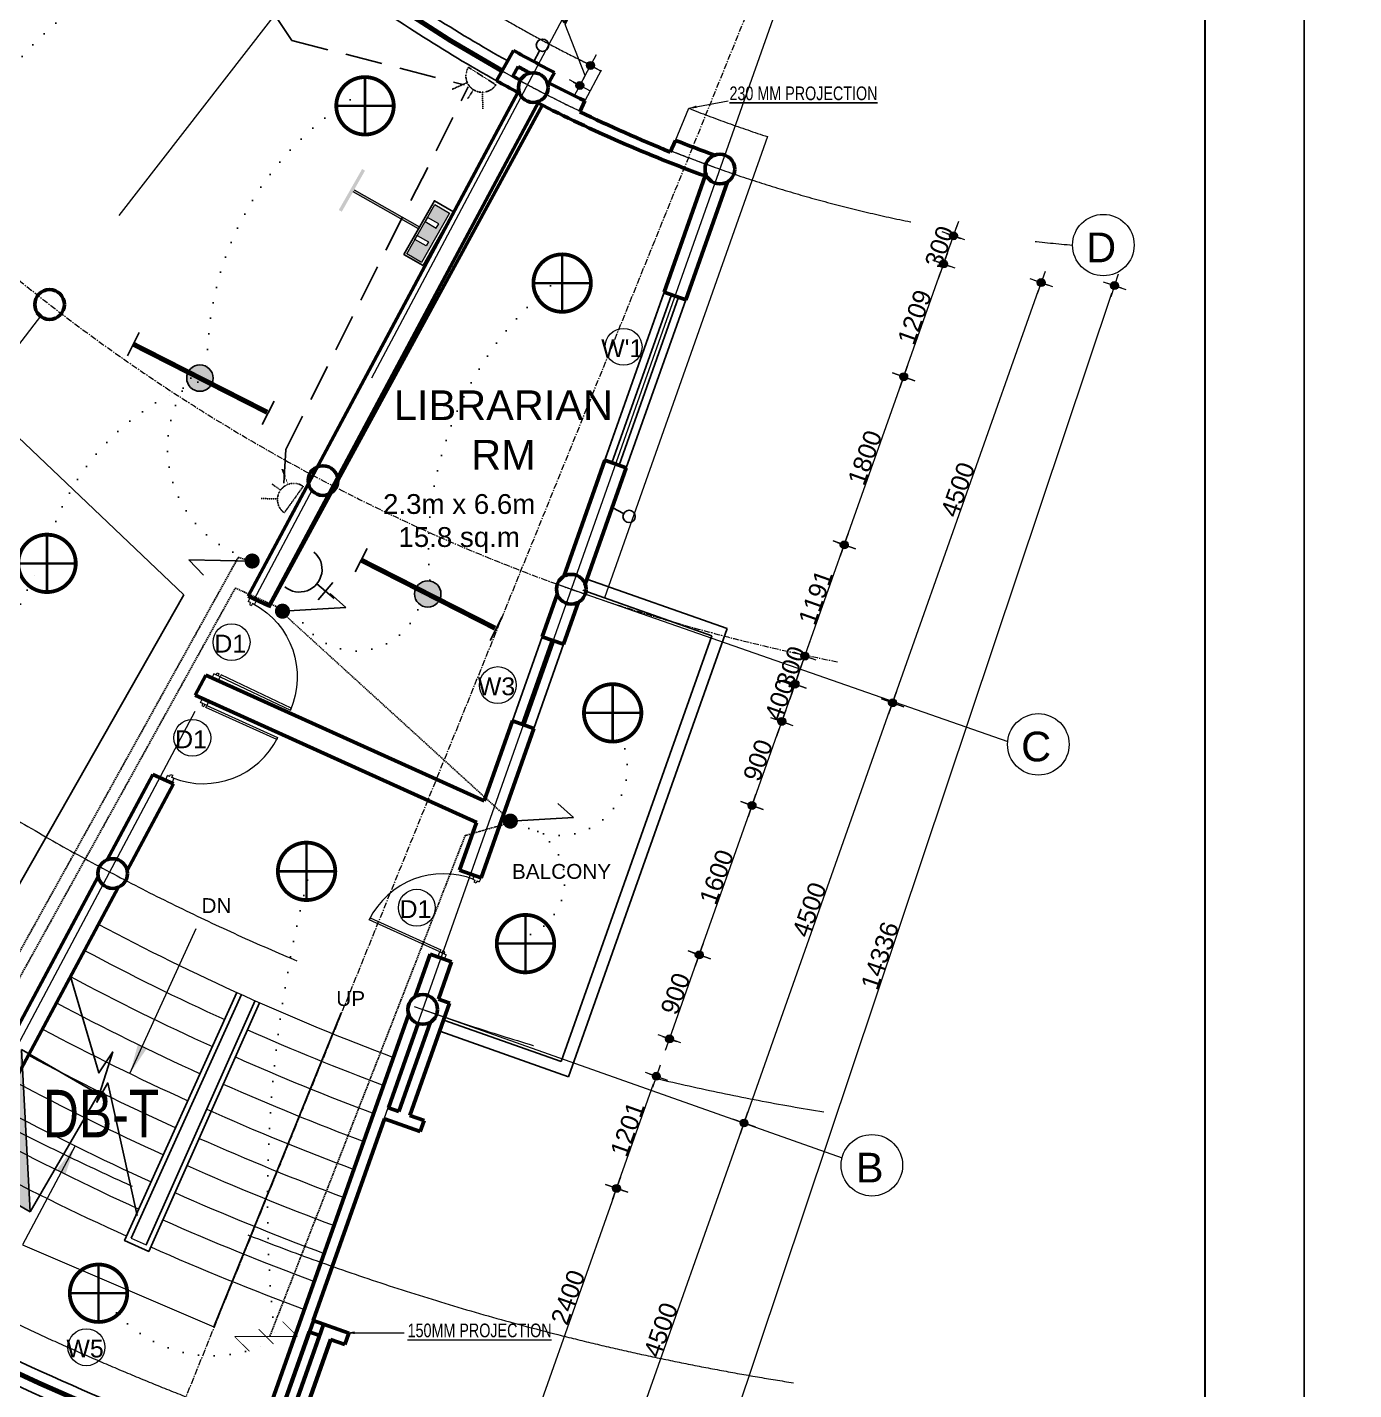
# Model space of a CAD drawing. Header units: millimetres. Extents: x -582 to 488037, y -1142837 to 903.
# Drawn here: x 411910 to 425300, y -1135645 to -1121888 of the extents above; entities that cross this region are included whole.
import ezdxf

# ---------------------------------------------------------------- set-up
doc = ezdxf.new("R2010")
doc.units = ezdxf.units.MM
doc.header["$PDMODE"] = 3
for name, pattern in [('CENTERX2', [101.6, 63.5, -12.7, 12.7, -12.7]), ('DASHED', [19.05, 12.7, -6.35]), ('DOT2', [3.175, 0, -3.175]), ('HIDDEN', [0.375, 0.25, -0.125])]:
    doc.linetypes.add(name, pattern=pattern)
doc.layers.add('A New CL', color=7, linetype='CENTERX2', lineweight=13, true_color=0x18bbcd)
doc.layers.add('Pipe line', color=7, linetype='Continuous', lineweight=60, true_color=0x0070ff)
for name, color, linetype, lineweight in [('A_Wall 01', 7, 'Continuous', 53), ('COLUMN-HATCH', 1, 'Continuous', 53), ('Dim', 160, 'Continuous', 20), ('Dimension', 5, 'Continuous', 13), ('door', 62, 'Continuous', 18), ('dw', 92, 'Continuous', 15), ('E_Telephone', 50, 'Continuous', 20), ('hatch', 9, 'Continuous', 0), ('railing', 220, 'Continuous', 25), ('stair', 20, 'Continuous', 20), ('T-TEXT', 1, 'Continuous', 15), ('WALL2', 1, 'Continuous', 25), ('window', 210, 'Continuous', 25)]:
    doc.layers.add(name, color=color, linetype=linetype, lineweight=lineweight)
for name, color, linetype in [('E_DB', 210, 'Continuous'), ('E_Electrical Layout', 210, 'Continuous'), ('E_Power', 50, 'HIDDEN'), ('E_Switch', 30, 'DOT2'), ('E_TV', 160, 'Continuous')]:
    doc.layers.add(name, color=color, linetype=linetype)
doc.styles.add('Arial', font='arial.ttf')
doc.styles.get("Standard").update_dxf_attribs({"font": 'arial.ttf', "width": 0.75})
doc.dimstyles.new('A_ Detail', dxfattribs={"dimtxt": 250, "dimasz": 80, "dimexe": 75, "dimexo": 0, "dimgap": 4, "dimtad": 1, "dimdec": 0, "dimzin": 1, "dimdsep": 46, "dimtxsty": 'Arial', "dimblk": 'dot 2', "dimcen": 0.09375, "dimclrd": 5, "dimclre": 5, "dimclrt": 256, "dimadec": 0, "dimazin": 0, "dimtfac": 0.75, "dimtdec": 0, "dimtix": 1, "dimtmove": 1, "dimatfit": 3, "dimfxl": 75, "dimfxlon": 1, "dimtolj": 1, "dimtzin": 0, "dimlwd": 13, "dimlwe": 9, "dimarcsym": 0})

# ---------------------------------------------------------------- blocks, each defined once
blk = doc.blocks.new('A$C115C1E31')
blk.add_circle((-22, 86), 150)
blk = doc.blocks.new('d1')
at = {"layer": 'door'}
for p, q in [((46, 35), (46, 819)), ((46, 819), (69, 819)), ((69, 819), (69, 35)), ((46, 35), (46, 12)), ((69, 35), (46, 35)), ((46, 12), (69, 12)), ((854, 12), (831, 12)), ((854, 35), (854, 12)), ((46, -11), (69, -11)), ((46, -11), (46, -35)), ((854, -12), (831, -12)), ((854, -12), (854, -35))]:
    blk.add_line(p, q, dxfattribs=at)
blk.add_lwpolyline([(46, -35), (0, -35), (0, 35), (46, 35)], close=True, dxfattribs=at)
for points in [[(69, -11), (69, 12)], [(831, -12), (831, 12)], [(854, 35), (900, 35), (900, -35), (854, -35)]]:
    blk.add_lwpolyline(points, dxfattribs=at)
blk.add_arc((18, -17), 837, 2.7517, 88.0714, dxfattribs=at)
blk = doc.blocks.new('dot1')
at = {"layer": 'hatch'}
h = blk.add_hatch(color=256, dxfattribs=at)
edge = h.paths.add_edge_path()
edge.add_arc((0, 0), 1, 0, 360)
for p, q in [((0, 3), (0, -3)), ((3, 0), (-3, 0))]:
    blk.add_line(p, q, dxfattribs=at)
blk.add_circle((0, 0), 1, dxfattribs=at)
blk = doc.blocks.new('dot 2')
at = {"layer": 'hatch', "xscale": 0.5, "yscale": 0.5, "zscale": 0.5}
blk.add_blockref('dot1', (0, 0), dxfattribs=at)
blk = doc.blocks.new('*D169')
at = {"layer": 'DEFPOINTS', "color": 0, "transparency": 16777216}
for p in [(415916, -1132925), (417859, -1133612), (414972, -1135138)]:
    blk.add_point(p, dxfattribs=at)
at = {"layer": 'Dimension', "color": 5, "lineweight": 9, "transparency": 16777216}
for p, q in [((417789, -1133587), (417930, -1133637)), ((416989, -1135850), (417130, -1135900))]:
    blk.add_line(p, q, dxfattribs=at)
at = {"layer": 'Dimension', "color": 5, "lineweight": 13, "transparency": 16777216}
blk.add_line((417086, -1135800), (417833, -1133688), dxfattribs=at)
at = {"layer": 'Dimension', "color": 5, "lineweight": 13, "transparency": 16777216, "xscale": 80, "yscale": 80, "zscale": 80}
for p, rotation in [((417859, -1133612), 70.53016339923839), ((417059, -1135875), 250.5301633992384)]:
    blk.add_blockref('dot 2', p, dxfattribs=dict(at, rotation=rotation))
at = {"layer": 'Dimension', "transparency": 16777216, "insert": (417369, -1134712), "char_height": 180, "attachment_point": 5, "rotation": 70.5302, "style": 'Arial'}
blk.add_mtext('\\A1;2400', dxfattribs=at)
blk = doc.blocks.new('*D170')
at = {"layer": 'DEFPOINTS', "color": 0, "transparency": 16777216}
for p in [(416173, -1131742), (418260, -1132480), (415916, -1132925)]:
    blk.add_point(p, dxfattribs=at)
at = {"layer": 'Dimension', "color": 5, "lineweight": 9, "transparency": 16777216}
for p, q in [((418189, -1132455), (418331, -1132505)), ((417789, -1133587), (417930, -1133637))]:
    blk.add_line(p, q, dxfattribs=at)
at = {"layer": 'Dimension', "color": 5, "lineweight": 13, "transparency": 16777216}
blk.add_line((417886, -1133537), (418233, -1132555), dxfattribs=at)
at = {"layer": 'Dimension', "color": 5, "lineweight": 13, "transparency": 16777216, "xscale": 80, "yscale": 80, "zscale": 80}
for p, rotation in [((418260, -1132480), 70.53016339923839), ((417859, -1133612), 250.5301633992384)]:
    blk.add_blockref('dot 2', p, dxfattribs=dict(at, rotation=rotation))
at = {"layer": 'Dimension', "transparency": 16777216, "insert": (417969, -1133014), "char_height": 180, "attachment_point": 5, "rotation": 70.5302, "style": 'Arial'}
blk.add_mtext('\\A1;1201', dxfattribs=at)
blk = doc.blocks.new('*D171')
at = {"layer": 'DEFPOINTS', "color": 0, "transparency": 16777216}
for p in [(416491, -1130476), (418693, -1131254), (416191, -1131324)]:
    blk.add_point(p, dxfattribs=at)
at = {"layer": 'Dimension', "color": 5, "lineweight": 9, "transparency": 16777216}
for p, q in [((418622, -1131229), (418764, -1131279)), ((418322, -1132078), (418464, -1132128))]:
    blk.add_line(p, q, dxfattribs=at)
at = {"layer": 'Dimension', "color": 5, "lineweight": 13, "transparency": 16777216}
blk.add_line((418420, -1132027), (418666, -1131330), dxfattribs=at)
at = {"layer": 'Dimension', "color": 5, "lineweight": 13, "transparency": 16777216, "xscale": 80, "yscale": 80, "zscale": 80}
for p, rotation in [((418693, -1131254), 70.53016339923839), ((418393, -1132103), 250.5301633992384)]:
    blk.add_blockref('dot 2', p, dxfattribs=dict(at, rotation=rotation))
at = {"layer": 'Dimension', "transparency": 16777216, "insert": (418453, -1131646), "char_height": 180, "attachment_point": 5, "rotation": 70.5302, "style": 'Arial'}
blk.add_mtext('\\A1;900', dxfattribs=at)
blk = doc.blocks.new('*D172')
at = {"layer": 'DEFPOINTS', "color": 0, "transparency": 16777216}
for p in [(417024, -1128967), (419226, -1129746), (416491, -1130476)]:
    blk.add_point(p, dxfattribs=at)
at = {"layer": 'Dimension', "color": 5, "lineweight": 9, "transparency": 16777216}
for p, q in [((419156, -1129721), (419297, -1129771)), ((418622, -1131229), (418764, -1131279))]:
    blk.add_line(p, q, dxfattribs=at)
at = {"layer": 'Dimension', "color": 5, "lineweight": 13, "transparency": 16777216}
blk.add_line((418720, -1131179), (419200, -1129821), dxfattribs=at)
at = {"layer": 'Dimension', "color": 5, "lineweight": 13, "transparency": 16777216, "xscale": 80, "yscale": 80, "zscale": 80}
for p, rotation in [((419226, -1129746), 70.53016339923839), ((418693, -1131254), 250.5301633992384)]:
    blk.add_blockref('dot 2', p, dxfattribs=dict(at, rotation=rotation))
at = {"layer": 'Dimension', "transparency": 16777216, "insert": (418869, -1130468), "char_height": 180, "attachment_point": 5, "rotation": 70.5302, "style": 'Arial'}
blk.add_mtext('\\A1;1600', dxfattribs=at)
blk = doc.blocks.new('*D173')
at = {"layer": 'DEFPOINTS', "color": 0, "transparency": 16777216}
for p in [(417324, -1128118), (417024, -1128967), (419526, -1128897)]:
    blk.add_point(p, dxfattribs=at)
at = {"layer": 'Dimension', "color": 5, "lineweight": 13, "transparency": 16777216}
blk.add_line((419253, -1129670), (419500, -1128972), dxfattribs=at)
at = {"layer": 'Dimension', "color": 5, "lineweight": 9, "transparency": 16777216}
for p, q in [((419456, -1128872), (419597, -1128922)), ((419156, -1129721), (419297, -1129771))]:
    blk.add_line(p, q, dxfattribs=at)
at = {"layer": 'Dimension', "color": 5, "lineweight": 13, "transparency": 16777216, "xscale": 80, "yscale": 80, "zscale": 80}
for p, rotation in [((419526, -1128897), 70.53016339923839), ((419226, -1129746), 250.5301633992384)]:
    blk.add_blockref('dot 2', p, dxfattribs=dict(at, rotation=rotation))
at = {"layer": 'Dimension', "transparency": 16777216, "insert": (419286, -1129289), "char_height": 180, "attachment_point": 5, "rotation": 70.5302, "style": 'Arial'}
blk.add_mtext('\\A1;900', dxfattribs=at)
blk = doc.blocks.new('*D174')
at = {"layer": 'DEFPOINTS', "color": 0, "transparency": 16777216}
for p in [(417449, -1127420), (417349, -1127703), (419760, -1128237)]:
    blk.add_point(p, dxfattribs=at)
at = {"layer": 'Dimension', "color": 5, "lineweight": 13, "transparency": 16777216}
for p, q in [((419786, -1128162), (419813, -1128086)), ((419660, -1128520), (419760, -1128237)), ((419633, -1128595), (419606, -1128671))]:
    blk.add_line(p, q, dxfattribs=at)
at = {"layer": 'Dimension', "color": 5, "lineweight": 9, "transparency": 16777216}
for p, q in [((419689, -1128212), (419830, -1128262)), ((419589, -1128495), (419730, -1128545))]:
    blk.add_line(p, q, dxfattribs=at)
at = {"layer": 'Dimension', "color": 5, "lineweight": 13, "transparency": 16777216, "xscale": 80, "yscale": 80, "zscale": 80}
for p, rotation in [((419760, -1128237), 250.5301633992384), ((419660, -1128520), 70.5301633992384)]:
    blk.add_blockref('dot 2', p, dxfattribs=dict(at, rotation=rotation))
at = {"layer": 'Dimension', "transparency": 16777216, "insert": (419619, -1128347), "char_height": 180, "attachment_point": 5, "rotation": 70.5302, "style": 'Arial'}
blk.add_mtext('\\A1;300', dxfattribs=at)
blk = doc.blocks.new('*D175')
at = {"layer": 'DEFPOINTS', "color": 0, "transparency": 16777216}
for p in [(417954, -1126336), (420157, -1127114), (417449, -1127420)]:
    blk.add_point(p, dxfattribs=at)
at = {"layer": 'Dimension', "color": 5, "lineweight": 9, "transparency": 16777216}
for p, q in [((420086, -1127089), (420227, -1127139)), ((419689, -1128212), (419830, -1128262))]:
    blk.add_line(p, q, dxfattribs=at)
at = {"layer": 'Dimension', "color": 5, "lineweight": 13, "transparency": 16777216}
blk.add_line((419786, -1128162), (420130, -1127190), dxfattribs=at)
at = {"layer": 'Dimension', "color": 5, "lineweight": 13, "transparency": 16777216, "xscale": 80, "yscale": 80, "zscale": 80}
for p, rotation in [((420157, -1127114), 70.53016339923839), ((419760, -1128237), 250.5301633992384)]:
    blk.add_blockref('dot 2', p, dxfattribs=dict(at, rotation=rotation))
at = {"layer": 'Dimension', "transparency": 16777216, "insert": (419868, -1127644), "char_height": 180, "attachment_point": 5, "rotation": 70.5302, "style": 'Arial'}
blk.add_mtext('\\A1;1191', dxfattribs=at)
blk = doc.blocks.new('*D176')
at = {"layer": 'DEFPOINTS', "color": 0, "transparency": 16777216}
for p in [(418554, -1124639), (420757, -1125417), (417954, -1126336)]:
    blk.add_point(p, dxfattribs=at)
at = {"layer": 'Dimension', "color": 5, "lineweight": 9, "transparency": 16777216}
for p, q in [((420686, -1125392), (420827, -1125442)), ((420086, -1127089), (420227, -1127139))]:
    blk.add_line(p, q, dxfattribs=at)
at = {"layer": 'Dimension', "color": 5, "lineweight": 13, "transparency": 16777216}
blk.add_line((420183, -1127039), (420730, -1125493), dxfattribs=at)
at = {"layer": 'Dimension', "color": 5, "lineweight": 13, "transparency": 16777216, "xscale": 80, "yscale": 80, "zscale": 80}
for p, rotation in [((420757, -1125417), 70.53016339923839), ((420157, -1127114), 250.5301633992384)]:
    blk.add_blockref('dot 2', p, dxfattribs=dict(at, rotation=rotation))
at = {"layer": 'Dimension', "transparency": 16777216, "insert": (420366, -1126234), "char_height": 180, "attachment_point": 5, "rotation": 70.5302, "style": 'Arial'}
blk.add_mtext('\\A1;1800', dxfattribs=at)
blk = doc.blocks.new('*D177')
at = {"layer": 'DEFPOINTS', "color": 0, "transparency": 16777216}
for p in [(418849, -1123460), (421160, -1124277), (418554, -1124639)]:
    blk.add_point(p, dxfattribs=at)
at = {"layer": 'Dimension', "color": 5, "lineweight": 9, "transparency": 16777216}
for p, q in [((421089, -1124252), (421230, -1124302)), ((420686, -1125392), (420827, -1125442))]:
    blk.add_line(p, q, dxfattribs=at)
at = {"layer": 'Dimension', "color": 5, "lineweight": 13, "transparency": 16777216}
blk.add_line((420783, -1125342), (421133, -1124353), dxfattribs=at)
at = {"layer": 'Dimension', "color": 5, "lineweight": 13, "transparency": 16777216, "xscale": 80, "yscale": 80, "zscale": 80}
for p, rotation in [((421160, -1124277), 70.53016339923839), ((420757, -1125417), 250.5301633992384)]:
    blk.add_blockref('dot 2', p, dxfattribs=dict(at, rotation=rotation))
at = {"layer": 'Dimension', "transparency": 16777216, "insert": (420868, -1124815), "char_height": 180, "attachment_point": 5, "rotation": 70.5302, "style": 'Arial'}
blk.add_mtext('\\A1;1209', dxfattribs=at)
blk = doc.blocks.new('*D178')
at = {"layer": 'DEFPOINTS', "color": 0, "transparency": 16777216}
for p in [(418949, -1123177), (418849, -1123460), (421260, -1123994)]:
    blk.add_point(p, dxfattribs=at)
at = {"layer": 'Dimension', "color": 5, "lineweight": 13, "transparency": 16777216}
for p, q in [((421286, -1123919), (421313, -1123844)), ((421160, -1124277), (421260, -1123994)), ((421133, -1124353), (421106, -1124428))]:
    blk.add_line(p, q, dxfattribs=at)
at = {"layer": 'Dimension', "color": 5, "lineweight": 9, "transparency": 16777216}
for p, q in [((421189, -1123969), (421330, -1124019)), ((421089, -1124252), (421230, -1124302))]:
    blk.add_line(p, q, dxfattribs=at)
at = {"layer": 'Dimension', "color": 5, "lineweight": 13, "transparency": 16777216, "xscale": 80, "yscale": 80, "zscale": 80}
for p, rotation in [((421260, -1123994), 250.5301633992384), ((421160, -1124277), 70.5301633992384)]:
    blk.add_blockref('dot 2', p, dxfattribs=dict(at, rotation=rotation))
at = {"layer": 'Dimension', "transparency": 16777216, "insert": (421119, -1124104), "char_height": 180, "attachment_point": 5, "rotation": 70.5302, "style": 'Arial'}
blk.add_mtext('\\A1;300', dxfattribs=at)
blk = doc.blocks.new('*D179')
at = {"layer": 'DEFPOINTS', "color": 0, "transparency": 16777216}
for p in [(415899, -1131804), (419145, -1132952), (414399, -1136047)]:
    blk.add_point(p, dxfattribs=at)
at = {"layer": 'Dimension', "color": 5, "lineweight": 9, "transparency": 16777216}
for p, q in [((419074, -1132927), (419216, -1132977)), ((417574, -1137169), (417716, -1137219))]:
    blk.add_line(p, q, dxfattribs=at)
at = {"layer": 'Dimension', "color": 5, "lineweight": 13, "transparency": 16777216}
blk.add_line((417672, -1137119), (419118, -1133027), dxfattribs=at)
at = {"layer": 'Dimension', "color": 5, "lineweight": 13, "transparency": 16777216, "xscale": 80, "yscale": 80, "zscale": 80}
for p, rotation in [((419145, -1132952), 70.5301633977832), ((417645, -1137194), 250.5301633977832)]:
    blk.add_blockref('dot 2', p, dxfattribs=dict(at, rotation=rotation))
at = {"layer": 'Dimension', "transparency": 16777216, "insert": (418305, -1135041), "char_height": 180, "attachment_point": 5, "rotation": 70.5302, "style": 'Arial'}
blk.add_mtext('\\A1;4500', dxfattribs=at)
blk = doc.blocks.new('*D180')
at = {"layer": 'DEFPOINTS', "color": 0, "transparency": 16777216}
for p in [(417399, -1127562), (420645, -1128709), (415899, -1131804)]:
    blk.add_point(p, dxfattribs=at)
at = {"layer": 'Dimension', "color": 5, "lineweight": 9, "transparency": 16777216}
for p, q in [((420574, -1128684), (420716, -1128734)), ((419074, -1132927), (419216, -1132977))]:
    blk.add_line(p, q, dxfattribs=at)
at = {"layer": 'Dimension', "color": 5, "lineweight": 13, "transparency": 16777216}
blk.add_line((419172, -1132876), (420618, -1128785), dxfattribs=at)
at = {"layer": 'Dimension', "color": 5, "lineweight": 13, "transparency": 16777216, "xscale": 80, "yscale": 80, "zscale": 80}
for p, rotation in [((420645, -1128709), 70.53016339923839), ((419145, -1132952), 250.5301633992384)]:
    blk.add_blockref('dot 2', p, dxfattribs=dict(at, rotation=rotation))
at = {"layer": 'Dimension', "transparency": 16777216, "insert": (419805, -1130798), "char_height": 180, "attachment_point": 5, "rotation": 70.5302, "style": 'Arial'}
blk.add_mtext('\\A1;4500', dxfattribs=at)
blk = doc.blocks.new('*D181')
at = {"layer": 'DEFPOINTS', "color": 0, "transparency": 16777216}
for p in [(418899, -1123319), (422145, -1124466), (417399, -1127562)]:
    blk.add_point(p, dxfattribs=at)
at = {"layer": 'Dimension', "color": 5, "lineweight": 13, "transparency": 16777216}
blk.add_line((420672, -1128634), (422118, -1124542), dxfattribs=at)
at = {"layer": 'Dimension', "color": 5, "lineweight": 9, "transparency": 16777216}
for p, q in [((422074, -1124441), (422216, -1124491)), ((420574, -1128684), (420716, -1128734))]:
    blk.add_line(p, q, dxfattribs=at)
at = {"layer": 'Dimension', "color": 5, "lineweight": 13, "transparency": 16777216, "xscale": 80, "yscale": 80, "zscale": 80}
for p, rotation in [((422145, -1124466), 70.53016339923839), ((420645, -1128709), 250.5301633992384)]:
    blk.add_blockref('dot 2', p, dxfattribs=dict(at, rotation=rotation))
at = {"layer": 'Dimension', "transparency": 16777216, "insert": (421304, -1126556), "char_height": 180, "attachment_point": 5, "rotation": 70.5302, "style": 'Arial'}
blk.add_mtext('\\A1;4500', dxfattribs=at)
blk = doc.blocks.new('*D182')
at = {"layer": 'DEFPOINTS', "color": 0, "transparency": 16777216}
for p in [(418949, -1123177), (422885, -1124496), (414395, -1136771)]:
    blk.add_point(p, dxfattribs=at)
at = {"layer": 'Dimension', "color": 5, "lineweight": 13, "transparency": 16777216}
blk.add_line((418356, -1138014), (422859, -1124572), dxfattribs=at)
at = {"layer": 'Dimension', "color": 5, "lineweight": 9, "transparency": 16777216}
for p, q in [((422814, -1124472), (422956, -1124520)), ((418260, -1138066), (418402, -1138113))]:
    blk.add_line(p, q, dxfattribs=at)
at = {"layer": 'Dimension', "color": 5, "lineweight": 13, "transparency": 16777216, "xscale": 80, "yscale": 80, "zscale": 80}
for p, rotation in [((422885, -1124496), 71.47937869997676), ((418331, -1138089), 251.4793786999767)]:
    blk.add_blockref('dot 2', p, dxfattribs=dict(at, rotation=rotation))
at = {"layer": 'Dimension', "transparency": 16777216, "insert": (420517, -1131262), "char_height": 180, "attachment_point": 5, "rotation": 71.4794, "style": 'Arial'}
blk.add_mtext('\\A1;14336', dxfattribs=at)
blk = doc.blocks.new('*D183')
at = {"layer": 'DEFPOINTS', "color": 0, "transparency": 16777216}
for p in [(419660, -1128520), (419660, -1128520), (419526, -1128897)]:
    blk.add_point(p, dxfattribs=at)
at = {"layer": 'Dimension', "color": 5, "lineweight": 13, "transparency": 16777216}
for p, q in [((419686, -1128445), (419713, -1128369)), ((419526, -1128897), (419660, -1128520)), ((419500, -1128972), (419473, -1129048))]:
    blk.add_line(p, q, dxfattribs=at)
at = {"layer": 'Dimension', "color": 5, "lineweight": 9, "transparency": 16777216}
for p, q in [((419660, -1128520), (419730, -1128545)), ((419526, -1128897), (419597, -1128922))]:
    blk.add_line(p, q, dxfattribs=at)
at = {"layer": 'Dimension', "color": 5, "lineweight": 13, "transparency": 16777216, "xscale": 80, "yscale": 80, "zscale": 80}
for p, rotation in [((419660, -1128520), 250.5301633976853), ((419526, -1128897), 70.53016339768524)]:
    blk.add_blockref('dot 2', p, dxfattribs=dict(at, rotation=rotation))
at = {"layer": 'Dimension', "transparency": 16777216, "insert": (419503, -1128677), "char_height": 180, "attachment_point": 5, "rotation": 70.5302, "style": 'Arial'}
blk.add_mtext('\\A1;400', dxfattribs=at)
blk = doc.blocks.new('*D214')
at = {"layer": 'DEFPOINTS', "color": 0, "transparency": 16777216}
for p in [(417479, -1122210), (417596, -1122273), (417371, -1122413)]:
    blk.add_point(p, dxfattribs=at)
at = {"layer": 'Dimension', "color": 5, "lineweight": 13, "transparency": 16777216}
for p, q in [((417338, -1121861), (417531, -1121501)), ((417542, -1122375), (417338, -1121861)), ((417526, -1122405), (417559, -1122344))]:
    blk.add_line(p, q, dxfattribs=at)
at = {"layer": 'Dimension', "color": 5, "lineweight": 9, "transparency": 16777216}
for p, q in [((417530, -1122238), (417663, -1122309)), ((417422, -1122441), (417554, -1122511))]:
    blk.add_line(p, q, dxfattribs=at)
at = {"layer": 'Dimension', "color": 5, "lineweight": 13, "transparency": 16777216, "xscale": 80, "yscale": 80, "zscale": 80}
for p, rotation in [((417596, -1122273), 61.85173283818252), ((417488, -1122476), 241.8517328381825)]:
    blk.add_blockref('dot 2', p, dxfattribs=dict(at, rotation=rotation))
at = {"layer": 'Dimension', "transparency": 16777216, "insert": (417350, -1121636), "char_height": 180, "attachment_point": 5, "rotation": 61.8517, "style": 'Arial'}
blk.add_mtext('\\A1;230', dxfattribs=at)
blk = doc.blocks.new('WALL LAMP')
at = {"layer": 'E_Electrical Layout', "ltscale": 0.010417}
blk.add_line((6, 0), (0, 0), dxfattribs=at)
blk.add_circle((9, 0), 3, dxfattribs=at)
blk = doc.blocks.new('mb')
at = {"const_width": 20}
blk.add_lwpolyline([(18.1, 151.2, -0.887546), (18.1, -151.2, -1.126702), (18.1, 151.2, -0.226057)], format="xyb", dxfattribs=at)
at = {"const_width": 12.5}
for points in [[(0, -151.2), (0, 151.2)], [(-151.2, 0), (151.2, 0)]]:
    blk.add_lwpolyline(points, dxfattribs=at)
blk = doc.blocks.new('A$C08380FCA')
blk.add_blockref('mb', (162.3, 162.2))
blk = doc.blocks.new('F')
at = {"layer": 'E_Electrical Layout', "ltscale": 5}
h = blk.add_hatch(color=256, dxfattribs=at)
edge = h.paths.add_edge_path()
edge.add_ellipse((0, 0), major_axis=(-37.1, 37.1), ratio=1, start_angle=45, end_angle=135, ccw=False)
edge.add_ellipse((0, 0), major_axis=(37.1, 37.1), ratio=1, start_angle=45, end_angle=135, ccw=False)
edge.add_line((0, 52.5), (0, -52.5))
edge = h.paths.add_edge_path()
edge.add_ellipse((0, 0), major_axis=(-37.1, 37.1), ratio=1, start_angle=225, end_angle=315, ccw=False)
edge.add_ellipse((0, 0), major_axis=(37.1, 37.1), ratio=1, start_angle=225, end_angle=315, ccw=False)
edge.add_line((0, -52.5), (0, 52.5))
for p, q in [((-52.5, 305), (52.5, 305)), ((-52.5, -296.8), (52.5, -296.8))]:
    blk.add_line(p, q, dxfattribs=at)
at = {"layer": 'E_Electrical Layout', "ltscale": 5, "const_width": 20}
blk.add_lwpolyline([(0, -300), (0, 300)], dxfattribs=at)
at = {"layer": 'E_Electrical Layout', "ltscale": 5, "const_width": 3.5}
for points in [[(-52.5, 0, -1), (52.5, 0, -1)], [(-52.5, 0, 1), (52.5, 0, 1)]]:
    blk.add_lwpolyline(points, format="xyb", dxfattribs=at)
at = {"layer": 'E_Electrical Layout', "ltscale": 5}
blk.add_circle((0, 0), 52.5, dxfattribs=at)
blk.add_circle((0, 0), 52.5, dxfattribs=at)
blk = doc.blocks.new('DISTRIBUTION BOARD')
at = {"layer": 'E_DB'}
blk.add_hatch(color=256, dxfattribs=at).paths.add_polyline_path([(0, 11.8), (0, 0), (18.06, 11.8)])
for p, q in [((0, 0), (18.06, 11.8)), ((0, 0), (0, 11.8)), ((18.06, 11.8), (18.06, 0)), ((18.06, 0), (0, 0))]:
    blk.add_line(p, q, dxfattribs=at)
blk = doc.blocks.new('A$C084274A9')
for p, q in [((49.5, 235), (0, 185.5)), ((49.5, 25), (49.5, 235))]:
    blk.add_line(p, q)
at = {"const_width": 25}
blk.add_lwpolyline([(49.5, 12.5, 1), (49.5, 37.5, 1)], format="xyb", close=True, dxfattribs=at)
blk = doc.blocks.new('sw2')
at = {"const_width": 3}
for points in [[(-56.6, 56.6), (0, 0)], [(-240, 0), (-183.4, -56.6)], [(-240, 0), (0, 0)], [(-148.3, 28.3), (-91.7, -28.3)]]:
    blk.add_lwpolyline(points, dxfattribs=at)
blk = doc.blocks.new('A$C1FE928F8')
blk.add_blockref('sw2', (241.1, 57.6))
blk = doc.blocks.new('15A SOC')
at = {"layer": 'E_Power', "ltscale": 0.010417}
for p, q in [((-94.8, 141.8), (-47.1, 70.5)), ((0, 84.8), (-0.2, 138.4)), ((94.5, 142), (46.9, 70.6)), ((84.8, 0), (-84.8, 0))]:
    blk.add_line(p, q, dxfattribs=at)
blk.add_arc((0, 0), 84.8, 0, 180, dxfattribs=at)
blk = doc.blocks.new('2')
for p, q in [((0, 150), (0, 300)), ((-75, 225), (75, 225))]:
    blk.add_line(p, q)
blk.add_arc((0, 0), 150, 0, 180)
blk = doc.blocks.new('TELEPHONE POINTS')
at = {"layer": 'E_TV', "ltscale": 0.03}
for points in [[(1.39, 8.1), (3.68, 8.1), (3.68, 8.45), (-1.25, 8.45), (-1.25, 8.09), (1.14, 8.09), (1.14, 0.23), (1.39, 0.23)], [(-1.74, 0), (-1.74, -1.78), (4.2, -1.78), (4.2, 0), (2.65, 0), (2.65, -1.35), (2.15, -1.35), (2.15, 0), (0.5, 0), (0.5, -1.35), (0, -1.35), (0, 0)]]:
    blk.add_hatch(color=5, dxfattribs=at).paths.add_polyline_path(points)
at = {"layer": 'E_Telephone', "ltscale": 0.03}
for p, q in [((1.14, 0.23), (1.14, 8.09)), ((1.39, 8.1), (1.39, 0.23))]:
    blk.add_line(p, q, dxfattribs=at)
for points in [[(-1.74, 0), (4.2, 0), (4.2, -1.78), (-1.74, -1.78)], [(0, 0), (0.5, 0), (0.5, -1.35), (0, -1.35)], [(2.65, 0), (2.15, 0), (2.15, -1.35), (2.65, -1.35)]]:
    blk.add_lwpolyline(points, close=True, dxfattribs=at)
at = {"layer": 'E_TV', "color": 5, "ltscale": 0.03}
blk.add_lwpolyline([(-1.93, -2.08), (-1.93, 0.23), (4.53, 0.23), (4.53, -2.08)], close=True, dxfattribs=at)

msp = doc.modelspace()

# ---------------------------------------------------------------- linework, layer by layer
at = {"layer": 'A New CL', "ltscale": 100}
for p, q in [((416724.8, -1118769.1), (403684.2, -1135583.2)), ((418362.2, -1119822.3), (408404.9, -1138585.9)), ((417257.5, -1127511.3), (421807.1, -1129099.3)), ((415901.3, -1131804.9), (420135.4, -1133302))]:
    msp.add_line(p, q, dxfattribs=at)
at = {"layer": 'A New CL', "color": 30}
msp.add_line((419388.2, -1121217.3), (411591.1, -1140452), dxfattribs=at)
at = {"layer": 'A New CL', "color": 7, "ltscale": 100}
for p, q in [((417702.4, -1122320.5), (417537.2, -1122629.4)), ((418453.8, -1123029.4), (418586.9, -1122705.7)), ((419382.8, -1122992.1), (417736.5, -1127649))]:
    msp.add_line(p, q, dxfattribs=at)
at = {"layer": 'A New CL', "ltscale": 100}
for centre, radius, start, end in [((423678, -1109799.9), 26088.9, 159.29791, 261.10339), ((423680.4, -1109800.6), 23338.9, 156.77037, 260.80359), ((423680.4, -1109800.6), 27838.9, 160.88611, 260.80359), ((423678, -1109799.9), 14338.9, 151.51618, 250.54011), ((423678, -1109799.9), 14338.9, 151.97881, 265.13551)]:
    msp.add_arc(centre, radius, start, end, dxfattribs=at)
at = {"layer": 'A New CL'}
msp.add_arc((423680.4, -1109800.6), 18838.9, 153.44757, 259.00569, dxfattribs=at)
at = {"layer": 'A New CL', "color": 7, "ltscale": 100}
for start, end in [(207.20816, 244.47657), (248.46116, 251.95508)]:
    msp.add_arc((423680.4, -1109800.6), 13873.9, start, end, dxfattribs=at)
at = {"layer": 'A_Wall 01'}
for p, q in [((416818.1, -1122122.4), (416647.8, -1122428.2)), ((416864.8, -1122285.2), (416811.3, -1122381.3)), ((417230.5, -1122343.2), (417164.4, -1122466.8)), ((416861.7, -1122545), (414139.4, -1127633.1)), ((417073.5, -1122636.6), (414349.4, -1127728.2)), ((417487.9, -1122740), (417537.2, -1122629.4)), ((417108.2, -1122678.1), (414346.7, -1127745.1)), ((418401.2, -1123147.3), (418453.8, -1123029.4)), ((418754.5, -1123389.2), (418339.7, -1124562.6)), ((418977.4, -1123448.7), (418556.5, -1124639.3)), ((418339.7, -1124562.6), (418556.5, -1124639.3)), ((417739.7, -1126259.7), (417324.9, -1127433.1)), ((417956.6, -1126336.3), (417541.7, -1127509.8)), ((417739.7, -1126259.7), (417956.6, -1126336.3)), ((414349.4, -1127728.2), (414139.4, -1127633.1)), ((417258.3, -1127614), (417107.1, -1128041.8)), ((417475.2, -1127690.7), (417323.9, -1128118.4)), ((417323.9, -1128118.4), (417107.1, -1128041.8)), ((413713.9, -1128428.4), (413605.2, -1128631.7)), ((416523.4, -1129700.2), (413713.9, -1128428.4)), ((416523.4, -1129700.2), (413713.9, -1128428.4)), ((416446.5, -1129917.9), (413605.2, -1128631.7)), ((416446.5, -1129917.9), (413605.2, -1128631.7)), ((417024, -1128967), (416490.6, -1130475.5)), ((416807.1, -1128890.3), (416521, -1129699.5)), ((416807.1, -1128890.3), (417024, -1128967)), ((413176.8, -1129432.4), (412715.7, -1130294)), ((413386.7, -1129527.4), (413176.8, -1129432.4)), ((413386.7, -1129527.4), (412918.5, -1130402.5)), ((416444.1, -1129917.2), (416273.8, -1130398.9)), ((412624.9, -1130463.9), (410592.8, -1134261.9)), ((416490.6, -1130475.5), (416273.8, -1130398.9)), ((412827.7, -1130572.4), (410795.6, -1134370.4)), ((415976.2, -1131248.2), (415825.9, -1131673.2)), ((415976.2, -1131248.2), (416190.7, -1131324.1)), ((416190.7, -1131324.1), (416059.4, -1131701.9)), ((416059.4, -1131701.8), (416175.2, -1131742.7)), ((416059.4, -1131701.9), (416172.8, -1131742)), ((415759.8, -1131860.3), (414326, -1135915.9)), ((416172.8, -1131742), (415772.4, -1132874.6)), ((415856.1, -1131948), (415555.6, -1132798)), ((415978.6, -1131931.3), (415659.3, -1132834.6)), ((415555.6, -1132798), (415659.3, -1132834.6)), ((415515.6, -1132911.1), (414795.6, -1134947.8)), ((415515.6, -1132911.1), (415875.7, -1133038.4)), ((415772.4, -1132874.6), (415915.7, -1132925.3)), ((415915.7, -1132925.3), (415875.7, -1133038.4)), ((414797.9, -1134948.5), (414458.3, -1135909.1)), ((414901.7, -1134985.1), (414545.3, -1135993.2)), ((415155.7, -1135075.1), (414795.6, -1134947.8)), ((414755.6, -1135060.9), (414455.9, -1135908.4)), ((414859.3, -1135097.6), (414542.9, -1135992.5)), ((414972.4, -1135137.6), (414656, -1136032.5)), ((414974.8, -1135138.3), (414658.4, -1136033.2)), ((414859.3, -1135097.6), (414755.6, -1135060.9)), ((415115.7, -1135188.2), (414972.4, -1135137.6)), ((415155.7, -1135075.1), (415115.7, -1135188.2))]:
    msp.add_line(p, q, dxfattribs=at)
for centre, radius, start, end in [((423680.4, -1109800.6), 14103.9, 240.88566, 242.7863), ((423680.4, -1109800.6), 14223.9, 241.36904, 241.92524), ((423680.4, -1109800.6), 14453.9, 240.88566, 241.8519), ((423680.4, -1109800.6), 14333.9, 241.36533, 241.71228), ((423680.4, -1109800.6), 14223.9, 242.69761, 244.4122), ((423680.4, -1109800.6), 14453.9, 242.76366, 250.07452), ((423680.4, -1109800.6), 14453.9, 242.76366, 250.07452), ((423785.6, -1109847), 14348.9, 243.96628, 247.96014), ((423680.4, -1109800.6), 14223.9, 248.4413, 250.14425)]:
    msp.add_arc(centre, radius, start, end, dxfattribs=at)
at = {"layer": 'DEFPOINTS'}
for points in [[(393100, -1142837.3), (424800, -1142837.3), (424800, -1098837.3), (393100, -1098837.3)], [(424800, -1142837.3), (456500, -1142837.3), (456500, -1098837.3), (424800, -1098837.3)]]:
    msp.add_lwpolyline(points, close=True, dxfattribs=at)
at = {"layer": 'Dim'}
msp.add_line((419897.9, -1120500.1), (412957.2, -1140132.9), dxfattribs=at)
at = {"layer": 'Dimension'}
for centre, radius in [((422772.4, -1124087.2), 310.3), ((417929.1, -1125114.7), 186.2), ((413972.2, -1128097.2), 186.2), ((416659.8, -1128529.9), 186.2), ((422115.9, -1129128.9), 310.3), ((413576.1, -1129063.1), 186.2), ((415841.8, -1130778.1), 186.2), ((420435.9, -1133378.9), 310.3), ((412506.5, -1135216.6), 186.2)]:
    msp.add_circle(centre, radius, dxfattribs=at)
at = {"layer": 'dw', "lineweight": 30}
msp.add_lwpolyline([(394100, -1140837.3), (423800, -1140837.3), (423800, -1099837.3), (394100, -1099837.3)], close=True, dxfattribs=at)
at = {"layer": 'E_Electrical Layout', "ltscale": 1500}
for p, q in [((410890, -1125150), (413490, -1127620)), ((413490, -1127620), (410930, -1132120))]:
    msp.add_line(p, q, dxfattribs=at)
at = {"layer": 'E_Electrical Layout', "linetype": 'DASHED'}
for p, q in [((411280, -1132220), (414040, -1127240)), ((414040, -1127240), (414180, -1127280)), ((411470, -1132140), (414010, -1127550)), ((414010, -1127550), (414540, -1127790)), ((414430, -1127750), (416800, -1129910)), ((416330, -1130050), (416780, -1129920)), ((414360, -1135100), (416330, -1130050))]:
    msp.add_line(p, q, dxfattribs=at)
at = {"layer": 'E_Power', "ltscale": 1500}
for p, q in [((413190, -1119940), (414580, -1122020)), ((414580, -1122020), (416320, -1122470)), ((414520, -1126150), (416360, -1122490)), ((414500, -1126490), (414520, -1126150))]:
    msp.add_line(p, q, dxfattribs=at)
at = {"layer": 'E_Switch', "ltscale": 50}
for centre, radius, start, end in [((414621.5, -1124609.8), 3676, 113.93809, 161.2795), ((416884, -1125269.9), 3155.9, 122.89528, 181.9991), ((419441.8, -1127155.3), 3481.6, 130.2991, 188.66781), ((414526.9, -1127814.5), 2510.2, 110.93527, 168.17226), ((414496.9, -1126134.4), 1172.1, 143.06289, 253.80701), ((401027.5, -1122314.8), 12085.2, 322.9278, 335.22063), ((415236.1, -1127521.4), 664.5, 214.73272, 357.53296), ((417280.2, -1129363.1), 686.6, 230.12054, 33.91654), ((416739.4, -1130509.9), 595.4, 294.89556, 82.21555), ((427450.7, -1133735.7), 13116.1, 165.71772, 186.14615), ((413778.6, -1134000.7), 1301.5, 221.90854, 297.02961)]:
    msp.add_arc(centre, radius, start, end, dxfattribs=at)
at = {"layer": 'railing'}
for p, q in [((418973.9, -1127959.1), (417559.6, -1127459.2)), ((418820.7, -1128032.3), (417519.6, -1127572.3)), ((418973.9, -1127959.1), (417374, -1132484.5)), ((418820.7, -1128032.3), (417300.9, -1132331.3)), ((414072.4, -1131655.2), (412959, -1134114.9)), ((414209.3, -1131716.6), (413110.6, -1134183)), ((413794.1, -1135010.8), (415079, -1131841.1)), ((417300.9, -1132331.3), (416115.3, -1131912.2)), ((417374, -1132484.5), (416075.3, -1132025.3))]:
    msp.add_line(p, q, dxfattribs=at)
for points in [[(412346.4, -1131474.3), (412633.9, -1132445.6), (412773.5, -1132234.1), (412613.6, -1132742.6), (412721.7, -1132546.8), (413020.6, -1133885.1)], [(414026.9, -1131634.5), (412892.7, -1134140), (413135.8, -1134249.2), (414254.9, -1131736.9)]]:
    msp.add_lwpolyline(points, dxfattribs=at)
at = {"layer": 'stair'}
msp.add_lwpolyline([(413302.7, -1133355.5), (412959, -1134114.9), (413110.6, -1134183), (414209.3, -1131716.6)], dxfattribs=at)
for radius, start, end in [(24999.9, 241.95048, 249.45349), (25299.9, 241.95484, 245.53171), (25599.9, 241.95363, 245.53304), (25899.9, 241.95245, 245.53434), (26199.9, 241.9513, 245.5356), (25299.9, 246.10196, 249.46626), (26499.9, 241.95017, 245.53684), (25599.9, 246.10063, 249.47873), (26799.9, 241.94907, 245.53805), (25899.9, 246.09933, 249.49091), (27099.9, 241.94799, 245.53924), (26199.9, 245.98872, 249.50281), (27399.9, 241.94693, 245.54039), (26499.9, 246.09683, 249.51444), (27699.9, 241.9459, 245.54153), (26799.9, 246.09562, 249.52582), (27099.9, 246.09444, 249.53694), (27399.9, 246.09328, 249.54781), (27699.9, 246.09215, 249.55845)]:
    msp.add_arc((424382.1, -1108880.1), radius, start, end, dxfattribs=at)
at = {"layer": 'window'}
for p, q in [((418373, -1124468.3), (417706.4, -1126354)), ((418339.7, -1124562.6), (417739.7, -1126259.7)), ((418412.3, -1124588.3), (417812.3, -1126285.4)), ((418483.9, -1124613.6), (417884, -1126310.7)), ((418556.5, -1124639.3), (417956.6, -1126336.3)), ((417107.1, -1128041.8), (416807.1, -1128890.3)), ((417323.9, -1128118.4), (417024, -1128967))]:
    msp.add_line(p, q, dxfattribs=at)
at = {"layer": 'window', "const_width": 50}
for points in [[(415177.5, -1121346.3, 0.0316686), (416703.7, -1122327.7)], [(411500.2, -1135332.6, 0.0158469), (413141.8, -1136053)]]:
    msp.add_lwpolyline(points, format="xyb", dxfattribs=at)
msp.add_lwpolyline([(417215.5, -1128080.1), (416915.5, -1128928.6)], dxfattribs=at)
at = {"layer": 'window'}
for centre, radius, start, end in [((423680.4, -1109800.6), 14223.9, 233.63016, 240.88566), ((423680.4, -1109800.6), 14453.9, 233.63016, 240.88566), ((423682.8, -1109801.3), 28173.9, 244.4912, 248.12274), ((423682.8, -1109801.3), 28403.9, 244.4912, 248.12274)]:
    msp.add_arc(centre, radius, start, end, dxfattribs=at)

# ---------------------------------------------------------------- block references
at = {"layer": 'COLUMN-HATCH'}
for p in [(417039.8, -1122583.3), (418923.3, -1123405.4), (412157.2, -1124772.9), (414916.9, -1126551.2), (417423.4, -1127648), (412793.9, -1130519), (415923.5, -1131890.7)]:
    msp.add_blockref('A$C115C1E31', p, dxfattribs=at)
at = {"layer": 'Dimension', "ltscale": 1500, "xscale": 96.52000000000004, "yscale": 96.52000000000004, "zscale": 96.52000000000004, "rotation": 60.3699195922366}
msp.add_blockref('TELEPHONE POINTS', (415823.2, -1124031), dxfattribs=at)
at = {"layer": 'E_Electrical Layout'}
for name, p, xscale, yscale, zscale, rotation in [('WALL LAMP', (417023.4, -1122234.5), -20.83275000030253, 20.83274999971582, 20.83275, 242.116625504205), ('F', (413652.5, -1125429.9), 2.54, 2.54, 2.54, 243.0368799828244), ('WALL LAMP', (417819.4, -1126739.2), -20.83275000025108, 20.83274999982677, 20.83275, 152.1166255041302), ('F', (415952.5, -1127609.9), 2.54, 2.54, 2.54, 243.0368799828244), ('A$C084274A9', (414253.7, -1127429.4), 3.048, 3.048, 3.048, 89.04515874612783), ('A$C084274A9', (414401.4, -1127637.7), 3.048, 3.048, 3.048, 273.2770916045748), ('A$C084274A9', (416701.5, -1129757.5), 3.048, 3.048, 3.048, 273.2770916045748)]:
    msp.add_blockref(name, p, dxfattribs=dict(at, xscale=xscale, yscale=yscale, zscale=zscale, rotation=rotation))
for name, p, xscale, yscale, zscale in [('A$C08380FCA', (415009.8, -1122989.9), 1.905, 1.905, 1.905), ('A$C08380FCA', (416999.9, -1124779.9), 1.905, 1.905, 1.905), ('A$C08380FCA', (411799.9, -1127609.9), 1.905, 1.905, 1.905), ('A$C08380FCA', (417509.9, -1129119.9), 1.905, 1.905, 1.905), ('A$C08380FCA', (414420, -1130719.8), 1.905, 1.905, 1.905), ('A$C08380FCA', (416629.9, -1131449.9), 1.905, 1.905, 1.905), ('A$C08380FCA', (412319.9, -1134979.9), 1.905, 1.905, 1.905), ('A$C1FE928F8', (414000, -1135260), 2.6416, 2.6416, 2.6416)]:
    msp.add_blockref(name, p, dxfattribs=dict(at, xscale=xscale, yscale=yscale, zscale=zscale))
at = {"layer": 'E_Electrical Layout', "ltscale": 1500, "xscale": 1.524, "yscale": 1.524, "zscale": 1.524, "rotation": 230.0000313480437}
msp.add_blockref('2', (414656.9, -1127362), dxfattribs=at)
at = {"layer": 'E_Electrical Layout', "linetype": 'DASHED', "xscale": 76.19999999999997, "yscale": 76.19999999999997, "zscale": 76.19999999999997, "rotation": 59.86566401281249}
msp.add_blockref('DISTRIBUTION BOARD', (411937.5, -1133850), dxfattribs=at)
at = {"layer": 'E_Power', "yscale": 1.933907332272611, "zscale": 1.933907335074686}
for p, xscale, rotation in [((416501.8, -1122380.3), 1.933907334955847, 147.3972570297585), ((414599.6, -1126656.9), 1.933907334955846, 54.29278337449419)]:
    msp.add_blockref('15A SOC', p, dxfattribs=dict(at, xscale=xscale, rotation=rotation))
at = {"layer": 'WALL2', "xscale": -1, "rotation": 244.5753364693824}
msp.add_blockref('d1', (413806.1, -1128472.4), dxfattribs=at)
at = {"layer": 'WALL2'}
for p, rotation in [((413710.1, -1128679.2), 245.6452136389509), ((416088, -1131281.3), 65.64521364077993)]:
    msp.add_blockref('d1', p, dxfattribs=dict(at, rotation=rotation))

# ---------------------------------------------------------------- texts
at = {"layer": 'DEFPOINTS', "ltscale": 0.005, "insert": (418998.4, -1122555.7), "char_height": 138, "attachment_point": 4}
msp.add_mtext('\\pi-414,l414,t414;{\\L\\C7;230 MM PROJECTION}', dxfattribs=at)
at = {"layer": 'E_Electrical Layout', "width": 0.75}
msp.add_text('DB-T', height=480, dxfattribs=at).set_placement((412068.4, -1133096.9))
at = {"layer": 'Pipe line', "color": 5, "attachment_point": 5, "style": 'Arial'}
for s, insert, char_height in [('D', (422750.4, -1124110.7), 300), ("W'1", (417915.9, -1125128.8), 180), ('LIBRARIAN\\PRM', (416716.4, -1125954.4), 300), ('2.3m x 6.6m\\P15.8 sq.m', (416269.7, -1126898.5), 200), ('D1', (413959.1, -1128111.3), 180), ('W3', (416646.6, -1128544), 180), ('D1', (413562.9, -1129077.2), 180), ('C', (422094, -1129152.5), 300), ('BALCONY', (417303, -1130412.6), 150), ('DN', (413820, -1130756.6), 150), ('D1', (415828.6, -1130792.3), 180), ('UP', (415174.2, -1131696.4), 150), ('B', (420414, -1133402.5), 300), ('W5', (412493.4, -1135230.7), 180)]:
    msp.add_mtext(s, dxfattribs=dict(at, insert=insert, char_height=char_height))
at = {"layer": 'T-TEXT', "ltscale": 0.005, "insert": (415749.2, -1135047.1), "char_height": 138, "attachment_point": 4}
msp.add_mtext('\\pi-414,l414,t414;{\\L\\C7;150MM PROJECTION}', dxfattribs=at)

# ---------------------------------------------------------------- dimensions: what is measured, and where the dimension line sits
at = {"layer": 'Dimension'}
dim = msp.add_linear_dim(base=(417596.4, -1122273.2), p1=(417370.5, -1122413.2), p2=(417479, -1122210.5), angle=61.85173, dimstyle='A_ Detail', override={"dimtxt": 180}, dxfattribs=at)
dim.commit()
dim.dimension.update_dxf_attribs({"geometry": '*D214', "text_midpoint": (417340, -1121857.3), "dimtype": 161})
for p1, p2, distance, picture, middle in [((414395, -1136770.8), (418948.7, -1123177.4), -4151, '*D182', (420516.8, -1131262.2)), ((419526.4, -1128897.1), (419659.8, -1128519.9), 0, '*D183', (419502.7, -1128676.5)), ((414399, -1136046.9), (415898.9, -1131804.2), -3443, '*D179', (418304.7, -1135041.2))]:
    dim = msp.add_aligned_dim(p1=p1, p2=p2, distance=distance, dimstyle='A_ Detail', override={"dimtxt": 180}, dxfattribs=at)
    dim.commit()
    dim.dimension.update_dxf_attribs({"geometry": picture, "text_midpoint": middle})
for base, p1, p2, picture, middle in [((421259.7, -1123994.4), (418848.7, -1123460.3), (418948.7, -1123177.4), '*D178', (421119.2, -1124103.9)), ((422144.9, -1124466.5), (417398.8, -1127561.5), (418898.7, -1123318.9), '*D181', (421304.5, -1126555.8)), ((421159.7, -1124277.3), (418554.2, -1124638.6), (418848.7, -1123460.3), '*D177', (420867.7, -1124815.3)), ((420756.7, -1125417.2), (417954.2, -1126335.6), (418554.2, -1124638.6), '*D176', (420366.3, -1126233.8)), ((420156.7, -1127114.3), (417448.8, -1127420.1), (417954.2, -1126335.6), '*D175', (419867.8, -1127643.7)), ((419759.8, -1128237.1), (417348.8, -1127703), (417448.8, -1127420.1), '*D174', (419619.3, -1128346.5)), ((420645, -1128709.1), (415898.9, -1131804.2), (417398.8, -1127561.5), '*D180', (419804.6, -1130798.5)), ((419526.4, -1128897.1), (417024, -1128967), (417323.9, -1128118.4), '*D173', (419286, -1129289.4)), ((419226.5, -1129745.6), (416490.6, -1130475.5), (417024, -1128967), '*D172', (418869.4, -1130467.9)), ((418693.1, -1131254.2), (416190.7, -1131324.1), (416490.6, -1130475.5), '*D171', (418452.7, -1131646.5)), ((418259.8, -1132479.8), (415915.7, -1132925.3), (416172.8, -1131742), '*D170', (417969.2, -1133014.2)), ((417859.4, -1133612.4), (414972.4, -1135137.6), (415915.7, -1132925.3), '*D169', (417369, -1134711.9))]:
    dim = msp.add_linear_dim(base=base, p1=p1, p2=p2, angle=250.53016, dimstyle='A_ Detail', override={"dimtxt": 180}, dxfattribs=at)
    dim.commit()
    dim.dimension.update_dxf_attribs({"geometry": picture, "text_midpoint": middle})

# ---------------------------------------------------------------- leaders
at = {"layer": 'A_Wall 01'}
msp.add_leader([(415133.7, -1135069.9), (415715.5, -1135069.9)], dimstyle='A_ Detail', override={"dimgap": 4, "dimtad": 0, "dimfxl": 550, "dimfxlon": 1, "dimarcsym": 1}, dxfattribs=at)
at = {"layer": 'DEFPOINTS', "ltscale": 0.005}
msp.add_leader([(418586.9, -1122705.7), (418985.2, -1122631.8)], dimstyle='A_ Detail', override={"dimgap": 4, "dimtad": 0, "dimfxl": 550, "dimfxlon": 1, "dimarcsym": 1}, dxfattribs=at)
at = {"layer": 'railing'}
for points, override in [([(412946.1, -1132452.4), (413615.9, -1130987.2)], {"dimasz": 300, "dimtad": 0, "dimfxl": 550, "dimfxlon": 1, "dimarcsym": 1}), ([(412392.3, -1133183.4), (411862.4, -1134183.3), (413794.1, -1135010.8)], {"dimasz": 300, "dimgap": 4, "dimtad": 0, "dimfxl": 550, "dimfxlon": 1, "dimarcsym": 1})]:
    msp.add_leader(points, dimstyle='A_ Detail', override=override, dxfattribs=at)

doc.saveas('drawing.dxf')
